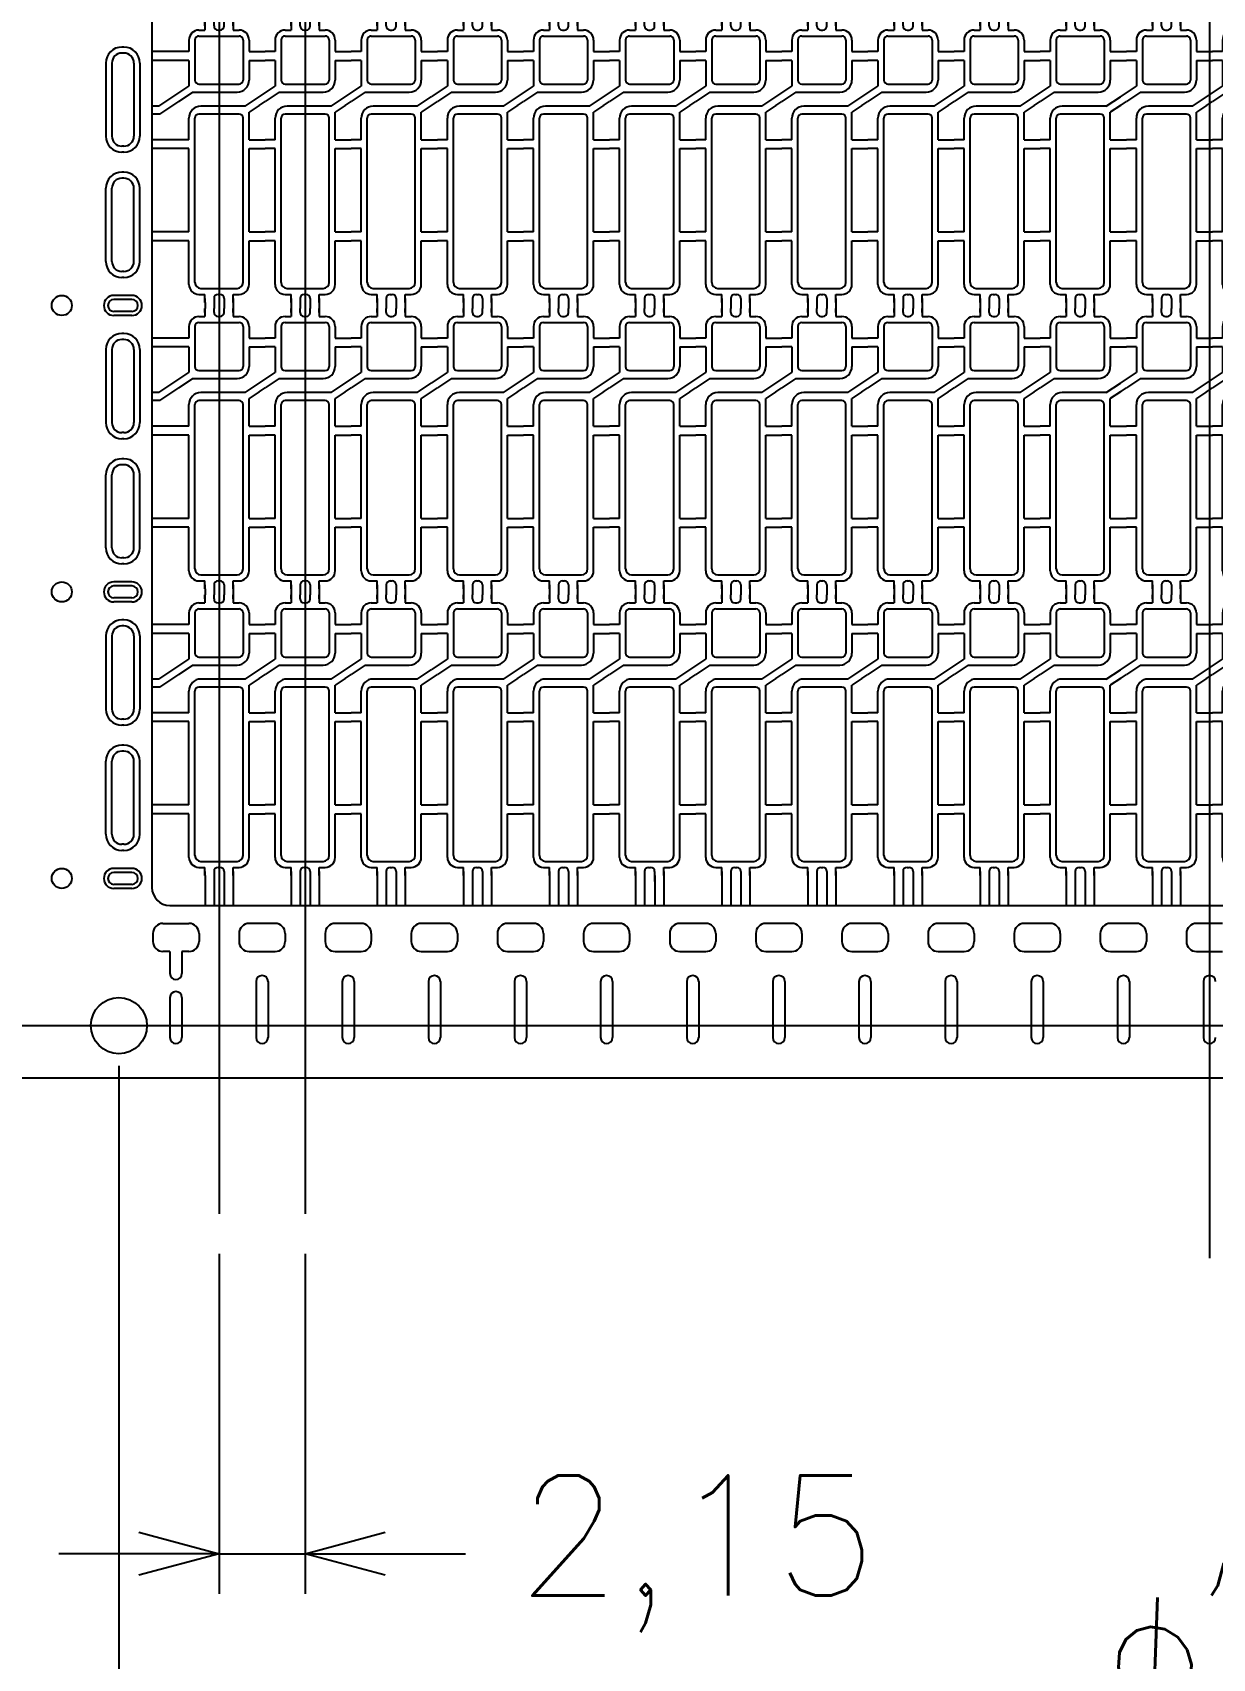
# Model space of a CAD drawing. Header units: millimetres. Extents: x -949 to -637, y 1078 to 1304.
# Drawn here: x -840.18 to -810.72, y 1192.65 to 1233.23 of the extents above; entities that cross this region are included whole.
import ezdxf

# ---------------------------------------------------------------- set-up
doc = ezdxf.new("R2010")
doc.units = ezdxf.units.MM
doc.header["$PDMODE"] = 3
doc.header["$PDSIZE"] = -1
doc.linetypes.add('CENTER', pattern=[10.16, 6.35, -1.27, 1.27, -1.27])
doc.linetypes.add('HIDDEN', pattern=[1.905, 1.27, -0.635])
doc.layers.get('DEFPOINTS').update_dxf_attribs({"color": 10})
for name, color, linetype in [('1', 3, 'Continuous'), ('b etching', 1, 'Continuous'), ('CEN', 8, 'CENTER'), ('DIM', 7, 'Continuous'), ('HID', 1, 'HIDDEN')]:
    doc.layers.add(name, color=color, linetype=linetype)
doc.styles.add('SIMPLEX', font='simplex')
doc.styles.get("Standard").update_dxf_attribs({"font": 'txt.shx', "bigfont": 'chineset.shx'})
doc.dimstyles.new('ISO-25', dxfattribs={"dimtxt": 2.5, "dimasz": 2.5, "dimexe": 1.25, "dimexo": 0.625, "dimtad": 1, "dimtxsty": 'Standard', "dimcen": 2.5, "dimadec": 0, "dimazin": 0, "dimtfac": 1, "dimtmove": 0, "dimatfit": 3, "dimfxl": 1, "dimarcsym": 0})

# ---------------------------------------------------------------- blocks, each defined once
blk = doc.blocks.new('_OPEN30')
at = {"color": 0, "linetype": 'ByBlock'}
for p, q in [((-1, 0.268), (0, 0)), ((0, 0), (-1, -0.268)), ((0, 0), (-1, 0))]:
    blk.add_line(p, q, dxfattribs=at)
blk = doc.blocks.new('*D14')
at = {"layer": 'DEFPOINTS', "color": 0, "transparency": 16777216}
for p in [(-845.274, 1208.444), (-838.024, 1208.444), (-838.024, 1179.76)]:
    blk.add_point(p, dxfattribs=at)
at = {"layer": 'DIM', "color": 0, "lineweight": -2, "transparency": 16777216}
for p, q in [((-845.274, 1207.444), (-845.274, 1178.76)), ((-838.024, 1207.444), (-838.024, 1178.76)), ((-843.274, 1179.76), (-840.024, 1179.76)), ((-838.024, 1179.76), (-835.524, 1179.76))]:
    blk.add_line(p, q, dxfattribs=at)
at = {"layer": 'DIM', "color": 0, "lineweight": -2, "transparency": 16777216, "xscale": 2, "yscale": 2, "zscale": 2, "rotation": 180}
blk.add_blockref('_OPEN30', (-845.274, 1179.76), dxfattribs=at)
at = {"layer": 'DIM', "color": 0, "lineweight": -2, "transparency": 16777216, "xscale": 2, "yscale": 2, "zscale": 2}
blk.add_blockref('_OPEN30', (-838.024, 1179.76), dxfattribs=at)
at = {"layer": 'DIM', "color": 0, "transparency": 16777216, "insert": (-829.452, 1179.76), "char_height": 3, "attachment_point": 5, "style": 'SIMPLEX'}
blk.add_mtext('7,25', dxfattribs=at)
blk = doc.blocks.new('*D15')
at = {"layer": 'DEFPOINTS', "color": 0, "transparency": 16777216}
for p in [(-838.024, 1208.444), (-783.574, 1208.444), (-783.574, 1187.624)]:
    blk.add_point(p, dxfattribs=at)
at = {"layer": 'DIM', "color": 0, "lineweight": -2, "transparency": 16777216}
for p, q in [((-838.024, 1207.444), (-838.024, 1186.624)), ((-783.574, 1207.444), (-783.574, 1186.624)), ((-836.024, 1187.624), (-818.299, 1187.624)), ((-785.574, 1187.624), (-803.299, 1187.624))]:
    blk.add_line(p, q, dxfattribs=at)
at = {"layer": 'DIM', "color": 0, "lineweight": -2, "transparency": 16777216, "xscale": 2, "yscale": 2, "zscale": 2, "rotation": 180}
blk.add_blockref('_OPEN30', (-838.024, 1187.624), dxfattribs=at)
at = {"layer": 'DIM', "color": 0, "lineweight": -2, "transparency": 16777216, "xscale": 2, "yscale": 2, "zscale": 2}
blk.add_blockref('_OPEN30', (-783.574, 1187.624), dxfattribs=at)
at = {"layer": 'DIM', "color": 0, "transparency": 16777216, "insert": (-810.799, 1187.624), "char_height": 3, "attachment_point": 5, "style": 'SIMPLEX'}
blk.add_mtext('54,45', dxfattribs=at)
blk = doc.blocks.new('*D24')
at = {"layer": 'DEFPOINTS', "color": 0, "transparency": 16777216}
for p in [(-835.524, 1203.744), (-833.374, 1203.744), (-833.374, 1195.261)]:
    blk.add_point(p, dxfattribs=at)
at = {"layer": 'DIM', "color": 0, "lineweight": -2, "transparency": 16777216}
for p, q in [((-835.524, 1202.744), (-835.524, 1194.261)), ((-833.374, 1202.744), (-833.374, 1194.261)), ((-837.524, 1195.261), (-839.524, 1195.261)), ((-835.524, 1195.261), (-833.374, 1195.261)), ((-831.374, 1195.261), (-829.374, 1195.261))]:
    blk.add_line(p, q, dxfattribs=at)
at = {"layer": 'DIM', "color": 0, "lineweight": -2, "transparency": 16777216, "xscale": 2, "yscale": 2, "zscale": 2}
blk.add_blockref('_OPEN30', (-835.524, 1195.261), dxfattribs=at)
at = {"layer": 'DIM', "color": 0, "lineweight": -2, "transparency": 16777216, "xscale": 2, "yscale": 2, "zscale": 2, "rotation": 180}
blk.add_blockref('_OPEN30', (-833.374, 1195.261), dxfattribs=at)
at = {"layer": 'DIM', "color": 0, "transparency": 16777216, "insert": (-823.588, 1195.261), "char_height": 3, "attachment_point": 5, "style": 'SIMPLEX'}
blk.add_mtext('2,15', dxfattribs=at)
blk = doc.blocks.new('*D40')
at = {"layer": 'DEFPOINTS', "color": 0, "transparency": 16777216}
for p in [(-899.724, 1208.444), (-660.174, 1208.444), (-899.724, 1170.747)]:
    blk.add_point(p, dxfattribs=at)
at = {"layer": 'DIM', "color": 0, "lineweight": -2, "transparency": 16777216}
for p, q in [((-899.724, 1207.444), (-899.724, 1169.747)), ((-660.174, 1207.444), (-660.174, 1169.747)), ((-897.724, 1170.747), (-788.877, 1170.747)), ((-662.174, 1170.747), (-771.02, 1170.747))]:
    blk.add_line(p, q, dxfattribs=at)
at = {"layer": 'DIM', "color": 0, "lineweight": -2, "transparency": 16777216, "xscale": 2, "yscale": 2, "zscale": 2, "rotation": 180}
blk.add_blockref('_OPEN30', (-899.724, 1170.747), dxfattribs=at)
at = {"layer": 'DIM', "color": 0, "lineweight": -2, "transparency": 16777216, "xscale": 2, "yscale": 2, "zscale": 2}
blk.add_blockref('_OPEN30', (-660.174, 1170.747), dxfattribs=at)
at = {"layer": 'DIM', "color": 0, "transparency": 16777216, "insert": (-779.949, 1170.747), "char_height": 3, "attachment_point": 5, "style": 'SIMPLEX'}
blk.add_mtext('239,55', dxfattribs=at)
blk = doc.blocks.new('*D45')
at = {"layer": 'DEFPOINTS', "color": 0, "transparency": 16777216}
for p in [(-779.326, 1208.763), (-780.572, 1208.125)]:
    blk.add_point(p, dxfattribs=at)
at = {"layer": 'DIM', "color": 0, "lineweight": -2, "transparency": 16777216}
for p, q in [((-777.546, 1209.675), (-775.766, 1210.587)), ((-779.326, 1208.763), (-780.572, 1208.125)), ((-790.221, 1203.182), (-782.352, 1207.213))]:
    blk.add_line(p, q, dxfattribs=at)
at = {"layer": 'DIM', "color": 0, "lineweight": -2, "transparency": 16777216, "xscale": 2, "yscale": 2, "zscale": 2}
for p, rotation in [((-779.326, 1208.763), 207.1251494536326), ((-780.572, 1208.125), 27.12514945363259)]:
    blk.add_blockref('_OPEN30', p, dxfattribs=dict(at, rotation=rotation))
at = {"layer": 'DIM', "color": 0, "transparency": 16777216, "insert": (-802.681, 1196.799), "char_height": 3, "attachment_point": 5, "rotation": 27.1251, "style": 'SIMPLEX'}
blk.add_mtext('∅1,4±0,035', dxfattribs=at)
blk = doc.blocks.new('e2')
at = {"layer": 'b etching', "linetype": 'ByBlock'}
for p, q in [((-947.208, 906.231), (-946.208, 906.231)), ((-947.308, 906.131), (-947.308, 905.131)), ((-946.108, 906.131), (-946.108, 905.131)), ((-947.208, 905.031), (-946.208, 905.031)), ((-946.208, 904.281), (-947.208, 904.281)), ((-947.308, 900.081), (-947.308, 904.181)), ((-946.108, 900.081), (-946.108, 904.181)), ((-947.158, 899.931), (-946.258, 899.931))]:
    blk.add_line(p, q, dxfattribs=at)
for centre, radius, start, end in [((-947.208, 906.131), 0.1, 90, 180), ((-946.208, 906.131), 0.1, 360, 90), ((-947.208, 905.131), 0.1, 180, 270), ((-946.208, 905.131), 0.1, 270, 360), ((-947.208, 904.181), 0.1, 90, 180), ((-946.208, 904.181), 0.1, 0, 90), ((-947.158, 900.081), 0.15, 180, 270), ((-946.258, 900.081), 0.15, 270, 0)]:
    blk.add_arc(centre, radius, start, end, dxfattribs=at)
blk = doc.blocks.new('e1')
at = {"layer": '1', "linetype": 'ByBlock'}
for p, q in [((-947.208, 906.381), (-947.058, 906.381)), ((-946.833, 906.481), (-946.833, 906.581)), ((-946.733, 906.381), (-946.683, 906.381)), ((-946.583, 906.481), (-946.583, 906.581)), ((-947.708, 904.814), (-947.458, 904.981)), ((-947.358, 904.831), (-947.708, 904.597)), ((-946.058, 904.481), (-945.708, 904.714)), ((-945.708, 904.497), (-945.958, 904.331)), ((-947.208, 899.781), (-947.058, 899.781)), ((-946.733, 899.781), (-946.683, 899.781)), ((-946.833, 899.681), (-946.833, 899.581)), ((-946.583, 899.681), (-946.583, 899.581))]:
    blk.add_line(p, q, dxfattribs=at)
at = {"layer": '1'}
for p, q in [((-947.058, 906.581), (-947.058, 906.481)), ((-947.058, 906.481), (-947.058, 906.581)), ((-947.058, 906.581), (-947.058, 906.381)), ((-946.358, 906.581), (-946.358, 906.481)), ((-946.358, 906.481), (-946.358, 906.581)), ((-946.358, 906.581), (-946.358, 906.381)), ((-946.358, 906.381), (-946.208, 906.381)), ((-947.458, 905.841), (-947.708, 905.841)), ((-947.458, 906.131), (-947.458, 905.841)), ((-945.958, 906.131), (-945.958, 905.841)), ((-945.958, 905.841), (-945.708, 905.841)), ((-947.458, 905.621), (-947.708, 905.621)), ((-947.458, 905.621), (-947.458, 904.981)), ((-945.958, 905.621), (-945.958, 905.131)), ((-945.958, 905.621), (-945.708, 905.621)), ((-947.358, 904.831), (-946.258, 904.831)), ((-946.058, 904.481), (-947.158, 904.481)), ((-945.958, 903.641), (-945.958, 904.331)), ((-947.458, 903.641), (-947.458, 904.181)), ((-947.458, 903.641), (-947.708, 903.641)), ((-947.458, 903.421), (-947.708, 903.421)), ((-947.458, 901.341), (-947.458, 903.421)), ((-945.958, 903.641), (-945.708, 903.641)), ((-945.958, 901.341), (-945.958, 903.421)), ((-945.958, 903.421), (-945.708, 903.421)), ((-947.458, 901.341), (-947.708, 901.341)), ((-947.458, 901.121), (-947.708, 901.121)), ((-947.458, 900.031), (-947.458, 901.121)), ((-945.958, 901.341), (-945.708, 901.341)), ((-945.958, 900.031), (-945.958, 901.121)), ((-945.958, 901.121), (-945.708, 901.121)), ((-947.058, 899.581), (-947.058, 899.781)), ((-946.358, 899.781), (-946.208, 899.781)), ((-946.358, 899.581), (-946.358, 899.781)), ((-947.058, 899.581), (-947.058, 899.681)), ((-947.058, 899.681), (-947.058, 899.581)), ((-946.358, 899.581), (-946.358, 899.681)), ((-946.358, 899.681), (-946.358, 899.581))]:
    blk.add_line(p, q, dxfattribs=at)
for centre, radius, start, end in [((-947.208, 906.131), 0.25, 90, 180), ((-946.208, 906.131), 0.25, 0, 90), ((-946.258, 905.131), 0.3, 270, 0), ((-947.158, 904.181), 0.3, 90, 180), ((-947.208, 900.031), 0.25, 180, 270), ((-946.208, 900.031), 0.25, 270, 0)]:
    blk.add_arc(centre, radius, start, end, dxfattribs=at)
at = {"layer": '1', "linetype": 'ByBlock'}
for centre, start, end in [((-946.733, 906.481), 180, 270), ((-946.683, 906.481), 270, 0), ((-946.733, 899.681), 90, 180), ((-946.683, 899.681), 0, 90)]:
    blk.add_arc(centre, 0.1, start, end, dxfattribs=at)
blk = doc.blocks.new('TOP')
at = {"layer": '1', "linetype": 'ByBlock'}
for p, q in [((-895.149, 911.326), (-894.999, 911.326)), ((-895.149, 911.106), (-894.999, 911.106)), ((-895.149, 910.2), (-894.999, 910.3)), ((-895.149, 909.983), (-894.999, 910.083)), ((-895.149, 909.126), (-894.999, 909.126)), ((-895.149, 908.906), (-894.999, 908.906)), ((-895.149, 906.826), (-894.999, 906.826)), ((-895.149, 906.606), (-894.999, 906.606)), ((-896.499, 905.066), (-896.499, 904.916)), ((-896.274, 905.066), (-896.274, 904.916)), ((-896.024, 905.066), (-896.024, 904.916)), ((-895.799, 905.066), (-895.799, 904.916))]:
    blk.add_line(p, q, dxfattribs=at)
blk = doc.blocks.new('1')
at = {"layer": '1', "linetype": 'ByBlock'}
for p, q in [((-898.224, 911.326), (-898.899, 911.326)), ((-898.224, 911.106), (-898.899, 911.106)), ((-898.899, 911.106), (-898.899, 909.966)), ((-898.724, 909.966), (-897.974, 910.466)), ((-898.699, 909.766), (-897.874, 910.316)), ((-898.724, 909.966), (-898.899, 909.966)), ((-898.699, 909.766), (-898.899, 909.766)), ((-898.899, 909.766), (-898.899, 909.126)), ((-898.224, 909.126), (-898.899, 909.126)), ((-898.224, 908.906), (-898.899, 908.906)), ((-898.899, 908.906), (-898.899, 906.826)), ((-898.224, 906.826), (-898.899, 906.826)), ((-898.224, 906.606), (-898.899, 906.606)), ((-898.899, 906.606), (-898.899, 904.176)), ((-898.224, 904.176), (-898.899, 904.176))]:
    blk.add_line(p, q, dxfattribs=at)
blk = doc.blocks.new('111')
at = {"layer": '1', "linetype": 'ByBlock'}
for p, q in [((-415.593, 929.351), (-415.593, 930.101)), ((-415.368, 929.351), (-415.368, 930.101)), ((-415.368, 930.101), (-415.118, 930.101)), ((-415.118, 929.351), (-415.118, 930.101)), ((-414.893, 930.101), (-413.443, 930.101)), ((-414.893, 929.351), (-414.893, 930.101))]:
    blk.add_line(p, q, dxfattribs=at)

msp = doc.modelspace()

# ---------------------------------------------------------------- linework, layer by layer
at = {"layer": '1'}
for p, q in [((-837.8986804, 1232.71894821), (-837.9486804, 1232.71894821)), ((-838.1986804, 1232.46894821), (-838.1986804, 1230.64394821)), ((-837.6486804, 1232.46894821), (-837.6486804, 1230.64394821)), ((-837.8986804, 1230.39394821), (-837.9486804, 1230.39394821)), ((-838.1986804, 1227.51894821), (-838.1986804, 1229.34394821)), ((-837.8986804, 1229.59394821), (-837.9486804, 1229.59394821)), ((-837.6486804, 1227.51894821), (-837.6486804, 1229.34394821)), ((-837.8986804, 1227.26894821), (-837.9486804, 1227.26894821)), ((-837.6986804, 1226.56894821), (-838.1486804, 1226.56894821)), ((-837.6986804, 1226.56894821), (-838.1486804, 1226.56894821)), ((-837.6986804, 1226.26894821), (-838.1486804, 1226.26894821)), ((-837.6986804, 1226.26894821), (-838.1486804, 1226.26894821)), ((-838.1986804, 1225.31894821), (-838.1986804, 1223.49394821)), ((-837.8986804, 1225.56894821), (-837.9486804, 1225.56894821)), ((-837.6486804, 1225.31894821), (-837.6486804, 1223.49394821)), ((-837.8986804, 1223.24394821), (-837.9486804, 1223.24394821)), ((-837.8986804, 1222.44394821), (-837.9486804, 1222.44394821)), ((-838.1986804, 1220.36894821), (-838.1986804, 1222.19394821)), ((-837.6486804, 1220.36894821), (-837.6486804, 1222.19394821)), ((-837.8986804, 1220.11894821), (-837.9486804, 1220.11894821)), ((-837.6986804, 1219.41894821), (-838.1486804, 1219.41894821)), ((-837.6986804, 1219.41894821), (-838.1486804, 1219.41894821)), ((-837.6986804, 1219.11894821), (-838.1486804, 1219.11894821)), ((-837.6986804, 1219.11894821), (-838.1486804, 1219.11894821)), ((-837.8986804, 1218.41894821), (-837.9486804, 1218.41894821)), ((-838.1986804, 1218.16894821), (-838.1986804, 1216.34394821)), ((-837.6486804, 1218.16894821), (-837.6486804, 1216.34394821)), ((-837.8986804, 1216.09394821), (-837.9486804, 1216.09394821)), ((-837.8986804, 1215.29394821), (-837.9486804, 1215.29394821)), ((-838.1986804, 1213.21894821), (-838.1986804, 1215.04394821)), ((-837.6486804, 1213.21894821), (-837.6486804, 1215.04394821)), ((-837.8986804, 1212.96894821), (-837.9486804, 1212.96894821)), ((-837.6986804, 1212.26894821), (-838.1486804, 1212.26894821)), ((-837.6986804, 1212.26894821), (-838.1486804, 1212.26894821)), ((-837.6986804, 1211.96894821), (-838.1486804, 1211.96894821)), ((-837.6986804, 1211.96894821), (-838.1486804, 1211.96894821)), ((-836.7486804, 1210.29394821), (-836.9236804, 1210.29394821)), ((-836.7486804, 1210.29394821), (-836.7486804, 1209.74394821)), ((-836.2736804, 1210.29394821), (-836.4486804, 1210.29394821)), ((-836.4486804, 1210.29394821), (-836.4486804, 1209.74394821)), ((-834.7736804, 1210.29394821), (-834.1236804, 1210.29394821)), ((-832.6236804, 1210.29394821), (-831.9736804, 1210.29394821)), ((-830.4736804, 1210.29394821), (-829.8236804, 1210.29394821)), ((-828.3236804, 1210.29394821), (-827.6736804, 1210.29394821)), ((-826.1736804, 1210.29394821), (-825.5236804, 1210.29394821)), ((-824.0236804, 1210.29394821), (-823.3736804, 1210.29394821)), ((-821.8736804, 1210.29394821), (-821.2236804, 1210.29394821)), ((-819.7236804, 1210.29394821), (-819.0736804, 1210.29394821)), ((-817.5736804, 1210.29394821), (-816.9236804, 1210.29394821)), ((-815.4236804, 1210.29394821), (-814.7736804, 1210.29394821)), ((-813.2736804, 1210.29394821), (-812.6236804, 1210.29394821)), ((-811.1236804, 1210.29394821), (-810.4736804, 1210.29394821)), ((-834.5986804, 1209.54394821), (-834.5986804, 1208.14394821)), ((-834.2986804, 1209.54394821), (-834.2986804, 1208.14394821)), ((-832.4486804, 1209.54394821), (-832.4486804, 1208.14394821)), ((-832.1486804, 1209.54394821), (-832.1486804, 1208.14394821)), ((-830.2986804, 1209.54394821), (-830.2986804, 1208.14394821)), ((-829.9986804, 1209.54394821), (-829.9986804, 1208.14394821)), ((-828.1486804, 1209.54394821), (-828.1486804, 1208.14394821)), ((-827.8486804, 1209.54394821), (-827.8486804, 1208.14394821)), ((-825.9986804, 1209.54394821), (-825.9986804, 1208.14394821)), ((-825.6986804, 1209.54394821), (-825.6986804, 1208.14394821)), ((-823.8486804, 1209.54394821), (-823.8486804, 1208.14394821)), ((-823.5486804, 1209.54394821), (-823.5486804, 1208.14394821)), ((-821.6986804, 1209.54394821), (-821.6986804, 1208.14394821)), ((-821.3986804, 1209.54394821), (-821.3986804, 1208.14394821)), ((-819.5486804, 1209.54394821), (-819.5486804, 1208.14394821)), ((-819.2486804, 1209.54394821), (-819.2486804, 1208.14394821)), ((-817.3986804, 1209.54394821), (-817.3986804, 1208.14394821)), ((-817.0986804, 1209.54394821), (-817.0986804, 1208.14394821)), ((-815.2486804, 1209.54394821), (-815.2486804, 1208.14394821)), ((-814.9486804, 1209.54394821), (-814.9486804, 1208.14394821)), ((-813.0986804, 1209.54394821), (-813.0986804, 1208.14394821)), ((-812.7986804, 1209.54394821), (-812.7986804, 1208.14394821)), ((-810.9486804, 1209.54394821), (-810.9486804, 1208.14394821)), ((-836.7486804, 1209.14394821), (-836.7486804, 1208.14394821)), ((-836.4486804, 1209.14394821), (-836.4486804, 1208.14394821))]:
    msp.add_line(p, q, dxfattribs=at)
at = {"layer": '1', "linetype": 'ByBlock'}
for p, q in [((-836.5236804, 1218.45394821), (-837.1986804, 1218.45394821)), ((-836.5236804, 1218.23394821), (-837.1986804, 1218.23394821)), ((-837.1986804, 1218.23394821), (-837.1986804, 1217.09394821)), ((-837.0236804, 1217.09394821), (-836.2736804, 1217.59394821)), ((-837.0236804, 1217.09394821), (-837.1986804, 1217.09394821)), ((-836.9986804, 1216.89394821), (-836.1736804, 1217.44394821)), ((-836.9986804, 1216.89394821), (-837.1986804, 1216.89394821)), ((-837.1986804, 1216.89394821), (-837.1986804, 1216.25394821)), ((-836.5236804, 1216.25394821), (-837.1986804, 1216.25394821)), ((-836.5236804, 1216.03394821), (-837.1986804, 1216.03394821)), ((-837.1986804, 1216.03394821), (-837.1986804, 1213.95394821)), ((-836.5236804, 1213.95394821), (-837.1986804, 1213.95394821)), ((-836.5236804, 1213.73394821), (-837.1986804, 1213.73394821)), ((-837.1986804, 1213.73394821), (-837.1986804, 1211.89394821)), ((-836.7486804, 1211.44394821), (-835.8736804, 1211.44394821)), ((-837.1736804, 1210.74394821), (-837.1736804, 1210.54394821)), ((-836.9236804, 1210.99394821), (-836.2736804, 1210.99394821)), ((-836.0236804, 1210.74394821), (-836.0236804, 1210.54394821)), ((-835.0236804, 1210.74394821), (-835.0236804, 1210.54394821)), ((-834.1236804, 1210.99394821), (-834.7736804, 1210.99394821)), ((-833.8736804, 1210.74394821), (-833.8736804, 1210.54394821)), ((-832.8736804, 1210.74394821), (-832.8736804, 1210.54394821)), ((-831.9736804, 1210.99394821), (-832.6236804, 1210.99394821)), ((-831.7236804, 1210.74394821), (-831.7236804, 1210.54394821)), ((-830.7236804, 1210.74394821), (-830.7236804, 1210.54394821)), ((-829.8236804, 1210.99394821), (-830.4736804, 1210.99394821)), ((-829.5736804, 1210.74394821), (-829.5736804, 1210.54394821)), ((-828.5736804, 1210.74394821), (-828.5736804, 1210.54394821)), ((-827.6736804, 1210.99394821), (-828.3236804, 1210.99394821)), ((-827.4236804, 1210.74394821), (-827.4236804, 1210.54394821)), ((-826.4236804, 1210.74394821), (-826.4236804, 1210.54394821)), ((-825.5236804, 1210.99394821), (-826.1736804, 1210.99394821)), ((-825.2736804, 1210.74394821), (-825.2736804, 1210.54394821)), ((-824.2736804, 1210.74394821), (-824.2736804, 1210.54394821)), ((-823.3736804, 1210.99394821), (-824.0236804, 1210.99394821)), ((-823.1236804, 1210.74394821), (-823.1236804, 1210.54394821)), ((-822.1236804, 1210.74394821), (-822.1236804, 1210.54394821)), ((-821.2236804, 1210.99394821), (-821.8736804, 1210.99394821)), ((-820.9736804, 1210.74394821), (-820.9736804, 1210.54394821)), ((-819.9736804, 1210.74394821), (-819.9736804, 1210.54394821)), ((-819.0736804, 1210.99394821), (-819.7236804, 1210.99394821)), ((-818.8236804, 1210.74394821), (-818.8236804, 1210.54394821)), ((-817.8236804, 1210.74394821), (-817.8236804, 1210.54394821)), ((-816.9236804, 1210.99394821), (-817.5736804, 1210.99394821)), ((-816.6736804, 1210.74394821), (-816.6736804, 1210.54394821)), ((-815.6736804, 1210.74394821), (-815.6736804, 1210.54394821)), ((-814.7736804, 1210.99394821), (-815.4236804, 1210.99394821)), ((-814.5236804, 1210.74394821), (-814.5236804, 1210.54394821)), ((-813.5236804, 1210.74394821), (-813.5236804, 1210.54394821)), ((-812.6236804, 1210.99394821), (-813.2736804, 1210.99394821)), ((-812.3736804, 1210.74394821), (-812.3736804, 1210.54394821)), ((-811.3736804, 1210.74394821), (-811.3736804, 1210.54394821)), ((-810.4736804, 1210.99394821), (-811.1236804, 1210.99394821)), ((-840.6486804, 1207.14394821), (-810.7986804, 1207.14394821)), ((-810.7986804, 1207.14394821), (-780.9486804, 1207.14394821))]:
    msp.add_line(p, q, dxfattribs=at)
at = {"layer": '1'}
for centre, radius in [((-839.4486804, 1226.41894821), 0.25), ((-839.4486804, 1226.41894821), 0.25), ((-839.4486804, 1219.26894821), 0.25), ((-839.4486804, 1219.26894821), 0.25), ((-839.4486804, 1212.11894821), 0.25), ((-839.4486804, 1212.11894821), 0.25), ((-838.0236804, 1208.44394821), 0.7), ((-838.0236804, 1208.44394821), 0.7), ((-838.0236804, 1208.44394821), 0.7), ((-838.0236804, 1208.44394821), 0.7), ((-838.0236804, 1208.44394821), 0.7), ((-838.0236804, 1208.44394821), 0.7), ((-838.0236804, 1208.44394821), 0.7)]:
    msp.add_circle(centre, radius, dxfattribs=at)
for centre, radius, start, end in [((-837.9486804, 1232.46894821), 0.25, 90, 180), ((-837.8986804, 1232.46894821), 0.25, 360, 90), ((-837.9486804, 1230.64394821), 0.25, 180, 270), ((-837.8986804, 1230.64394821), 0.25, 270, 360), ((-837.9486804, 1229.34394821), 0.25, 90, 180), ((-837.8986804, 1229.34394821), 0.25, 0, 90), ((-837.9486804, 1227.51894821), 0.25, 180, 270), ((-837.8986804, 1227.51894821), 0.25, 270, 0), ((-838.1486804, 1226.41894821), 0.15, 90, 270), ((-838.1486804, 1226.41894821), 0.15, 90, 270), ((-837.6986804, 1226.41894821), 0.15, 270, 90), ((-837.6986804, 1226.41894821), 0.15, 270, 90), ((-837.9486804, 1225.31894821), 0.25, 90, 180), ((-837.8986804, 1225.31894821), 0.25, 360, 90), ((-837.9486804, 1223.49394821), 0.25, 180, 270), ((-837.8986804, 1223.49394821), 0.25, 270, 360), ((-837.9486804, 1222.19394821), 0.25, 90, 180), ((-837.8986804, 1222.19394821), 0.25, 0, 90), ((-837.9486804, 1220.36894821), 0.25, 180, 270), ((-837.8986804, 1220.36894821), 0.25, 270, 0), ((-838.1486804, 1219.26894821), 0.15, 90, 270), ((-838.1486804, 1219.26894821), 0.15, 90, 270), ((-837.6986804, 1219.26894821), 0.15, 270, 90), ((-837.6986804, 1219.26894821), 0.15, 270, 90), ((-837.9486804, 1218.16894821), 0.25, 90, 180), ((-837.8986804, 1218.16894821), 0.25, 360, 90), ((-837.9486804, 1216.34394821), 0.25, 180, 270), ((-837.8986804, 1216.34394821), 0.25, 270, 360), ((-837.9486804, 1215.04394821), 0.25, 90, 180), ((-837.8986804, 1215.04394821), 0.25, 0, 90), ((-837.9486804, 1213.21894821), 0.25, 180, 270), ((-837.8986804, 1213.21894821), 0.25, 270, 0), ((-838.1486804, 1212.11894821), 0.15, 90, 270), ((-838.1486804, 1212.11894821), 0.15, 90, 270), ((-837.6986804, 1212.11894821), 0.15, 270, 90), ((-837.6986804, 1212.11894821), 0.15, 270, 90), ((-836.5986804, 1209.74394821), 0.15, 180, 0), ((-834.4486804, 1209.54394821), 0.15, 0, 180), ((-832.2986804, 1209.54394821), 0.15, 0, 180), ((-830.1486804, 1209.54394821), 0.15, 0, 180), ((-827.9986804, 1209.54394821), 0.15, 0, 180), ((-825.8486804, 1209.54394821), 0.15, 0, 180), ((-823.6986804, 1209.54394821), 0.15, 0, 180), ((-821.5486804, 1209.54394821), 0.15, 0, 180), ((-819.3986804, 1209.54394821), 0.15, 0, 180), ((-817.2486804, 1209.54394821), 0.15, 0, 180), ((-815.0986804, 1209.54394821), 0.15, 0, 180), ((-812.9486804, 1209.54394821), 0.15, 0, 180), ((-810.7986804, 1209.54394821), 0.15, 0, 180), ((-836.5986804, 1209.14394821), 0.15, 0, 180), ((-836.5986804, 1208.14394821), 0.15, 180, 0), ((-834.4486804, 1208.14394821), 0.15, 180, 0), ((-832.2986804, 1208.14394821), 0.15, 180, 0), ((-830.1486804, 1208.14394821), 0.15, 180, 0), ((-827.9986804, 1208.14394821), 0.15, 180, 0), ((-825.8486804, 1208.14394821), 0.15, 180, 0), ((-823.6986804, 1208.14394821), 0.15, 180, 0), ((-821.5486804, 1208.14394821), 0.15, 180, 0), ((-819.3986804, 1208.14394821), 0.15, 180, 0), ((-817.2486804, 1208.14394821), 0.15, 180, 0), ((-815.0986804, 1208.14394821), 0.15, 180, 0), ((-812.9486804, 1208.14394821), 0.15, 180, 0), ((-810.7986804, 1208.14394821), 0.15, 180, 0)]:
    msp.add_arc(centre, radius, start, end, dxfattribs=at)
at = {"layer": '1', "linetype": 'ByBlock'}
for centre, radius, start, end in [((-836.7486804, 1211.89394821), 0.45, 180, 270), ((-836.9236804, 1210.74394821), 0.25, 90, 180), ((-836.2736804, 1210.74394821), 0.25, 0, 90), ((-834.7736804, 1210.74394821), 0.25, 90, 180), ((-834.1236804, 1210.74394821), 0.25, 360, 90), ((-832.6236804, 1210.74394821), 0.25, 90, 180), ((-831.9736804, 1210.74394821), 0.25, 360, 90), ((-830.4736804, 1210.74394821), 0.25, 90, 180), ((-829.8236804, 1210.74394821), 0.25, 360, 90), ((-828.3236804, 1210.74394821), 0.25, 90, 180), ((-827.6736804, 1210.74394821), 0.25, 360, 90), ((-826.1736804, 1210.74394821), 0.25, 90, 180), ((-825.5236804, 1210.74394821), 0.25, 360, 90), ((-824.0236804, 1210.74394821), 0.25, 90, 180), ((-823.3736804, 1210.74394821), 0.25, 360, 90), ((-821.8736804, 1210.74394821), 0.25, 90, 180), ((-821.2236804, 1210.74394821), 0.25, 360, 90), ((-819.7236804, 1210.74394821), 0.25, 90, 180), ((-819.0736804, 1210.74394821), 0.25, 360, 90), ((-817.5736804, 1210.74394821), 0.25, 90, 180), ((-816.9236804, 1210.74394821), 0.25, 360, 90), ((-815.4236804, 1210.74394821), 0.25, 90, 180), ((-814.7736804, 1210.74394821), 0.25, 360, 90), ((-813.2736804, 1210.74394821), 0.25, 90, 180), ((-812.6236804, 1210.74394821), 0.25, 360, 90), ((-811.1236804, 1210.74394821), 0.25, 90, 180), ((-836.9236804, 1210.54394821), 0.25, 180, 270), ((-836.2736804, 1210.54394821), 0.25, 270, 0), ((-834.7736804, 1210.54394821), 0.25, 180, 270), ((-834.1236804, 1210.54394821), 0.25, 270, 360), ((-832.6236804, 1210.54394821), 0.25, 180, 270), ((-831.9736804, 1210.54394821), 0.25, 270, 360), ((-830.4736804, 1210.54394821), 0.25, 180, 270), ((-829.8236804, 1210.54394821), 0.25, 270, 360), ((-828.3236804, 1210.54394821), 0.25, 180, 270), ((-827.6736804, 1210.54394821), 0.25, 270, 360), ((-826.1736804, 1210.54394821), 0.25, 180, 270), ((-825.5236804, 1210.54394821), 0.25, 270, 360), ((-824.0236804, 1210.54394821), 0.25, 180, 270), ((-823.3736804, 1210.54394821), 0.25, 270, 360), ((-821.8736804, 1210.54394821), 0.25, 180, 270), ((-821.2236804, 1210.54394821), 0.25, 270, 360), ((-819.7236804, 1210.54394821), 0.25, 180, 270), ((-819.0736804, 1210.54394821), 0.25, 270, 360), ((-817.5736804, 1210.54394821), 0.25, 180, 270), ((-816.9236804, 1210.54394821), 0.25, 270, 360), ((-815.4236804, 1210.54394821), 0.25, 180, 270), ((-814.7736804, 1210.54394821), 0.25, 270, 360), ((-813.2736804, 1210.54394821), 0.25, 180, 270), ((-812.6236804, 1210.54394821), 0.25, 270, 360), ((-811.1236804, 1210.54394821), 0.25, 180, 270)]:
    msp.add_arc(centre, radius, start, end, dxfattribs=at)
at = {"layer": 'CEN', "linetype": 'ByBlock'}
for p, q in [((-835.5236804, 1270.54394821), (-835.5236804, 1203.74394821)), ((-833.3736804, 1270.54394821), (-833.3736804, 1203.74394821)), ((-810.7986804, 1270.64394821), (-810.7986804, 1203.64394821)), ((-810.7986804, 1270.64394821), (-810.7986804, 1203.64394821)), ((-810.7986804, 1269.64394821), (-810.7986804, 1202.64394821)), ((-904.7736804, 1208.44394821), (-656.1236804, 1208.44394821))]:
    msp.add_line(p, q, dxfattribs=at)
at = {"layer": 'HID', "linetype": 'ByBlock'}
for p, q in [((-837.1986804, 1262.39394821), (-837.1986804, 1211.89394821)), ((-837.8986804, 1232.86894821), (-837.9486804, 1232.86894821)), ((-838.3486804, 1232.46894821), (-838.3486804, 1230.64394821)), ((-837.4986804, 1232.46894821), (-837.4986804, 1230.64394821)), ((-837.8986804, 1230.24394821), (-837.9486804, 1230.24394821)), ((-837.8986804, 1229.74394821), (-837.9486804, 1229.74394821)), ((-838.3486804, 1227.51894821), (-838.3486804, 1229.34394821)), ((-837.4986804, 1227.51894821), (-837.4986804, 1229.34394821)), ((-837.8986804, 1227.11894821), (-837.9486804, 1227.11894821)), ((-837.6986804, 1226.66894821), (-838.1486804, 1226.66894821)), ((-837.6986804, 1226.16894821), (-838.1486804, 1226.16894821)), ((-837.8986804, 1225.71894821), (-837.9486804, 1225.71894821)), ((-838.3486804, 1225.31894821), (-838.3486804, 1223.49394821)), ((-837.4986804, 1225.31894821), (-837.4986804, 1223.49394821)), ((-837.8986804, 1223.09394821), (-837.9486804, 1223.09394821)), ((-837.8986804, 1222.59394821), (-837.9486804, 1222.59394821)), ((-838.3486804, 1220.36894821), (-838.3486804, 1222.19394821)), ((-837.4986804, 1220.36894821), (-837.4986804, 1222.19394821)), ((-837.8986804, 1219.96894821), (-837.9486804, 1219.96894821)), ((-837.6986804, 1219.51894821), (-838.1486804, 1219.51894821)), ((-837.6986804, 1219.01894821), (-838.1486804, 1219.01894821)), ((-837.8986804, 1218.56894821), (-837.9486804, 1218.56894821)), ((-838.3486804, 1218.16894821), (-838.3486804, 1216.34394821)), ((-837.4986804, 1218.16894821), (-837.4986804, 1216.34394821)), ((-837.8986804, 1215.94394821), (-837.9486804, 1215.94394821)), ((-837.8986804, 1215.44394821), (-837.9486804, 1215.44394821)), ((-838.3486804, 1213.21894821), (-838.3486804, 1215.04394821)), ((-837.4986804, 1213.21894821), (-837.4986804, 1215.04394821)), ((-837.8986804, 1212.81894821), (-837.9486804, 1212.81894821)), ((-837.6986804, 1212.36894821), (-838.1486804, 1212.36894821)), ((-837.6986804, 1211.86894821), (-838.1486804, 1211.86894821)), ((-836.7486804, 1211.44394821), (-784.8486804, 1211.44394821))]:
    msp.add_line(p, q, dxfattribs=at)
for centre, radius, start, end in [((-837.9486804, 1232.46894821), 0.4, 90, 180), ((-837.8986804, 1232.46894821), 0.4, 360, 90), ((-837.9486804, 1230.64394821), 0.4, 180, 270), ((-837.8986804, 1230.64394821), 0.4, 270, 360), ((-837.9486804, 1229.34394821), 0.4, 90, 180), ((-837.8986804, 1229.34394821), 0.4, 0, 90), ((-837.9486804, 1227.51894821), 0.4, 180, 270), ((-837.8986804, 1227.51894821), 0.4, 270, 0), ((-838.1486804, 1226.41894821), 0.25, 90, 270), ((-837.6986804, 1226.41894821), 0.25, 270, 90), ((-837.9486804, 1225.31894821), 0.4, 90, 180), ((-837.8986804, 1225.31894821), 0.4, 360, 90), ((-837.9486804, 1223.49394821), 0.4, 180, 270), ((-837.8986804, 1223.49394821), 0.4, 270, 360), ((-837.9486804, 1222.19394821), 0.4, 90, 180), ((-837.8986804, 1222.19394821), 0.4, 0, 90), ((-837.9486804, 1220.36894821), 0.4, 180, 270), ((-837.8986804, 1220.36894821), 0.4, 270, 0), ((-838.1486804, 1219.26894821), 0.25, 90, 270), ((-837.6986804, 1219.26894821), 0.25, 270, 90), ((-837.9486804, 1218.16894821), 0.4, 90, 180), ((-837.8986804, 1218.16894821), 0.4, 360, 90), ((-837.9486804, 1216.34394821), 0.4, 180, 270), ((-837.8986804, 1216.34394821), 0.4, 270, 360), ((-837.9486804, 1215.04394821), 0.4, 90, 180), ((-837.8986804, 1215.04394821), 0.4, 0, 90), ((-837.9486804, 1213.21894821), 0.4, 180, 270), ((-837.8986804, 1213.21894821), 0.4, 270, 0), ((-838.1486804, 1212.11894821), 0.25, 90, 270), ((-837.6986804, 1212.11894821), 0.25, 270, 90), ((-836.7486804, 1211.89394821), 0.45, 180, 270)]:
    msp.add_arc(centre, radius, start, end, dxfattribs=at)

# ---------------------------------------------------------------- block references
at = {"linetype": 'ByBlock'}
for name, p in [('1', (61.7, 328.57754633)), ('e1', (111.18386592, 326.91326061)), ('e1', (113.33386592, 326.91326061)), ('e1', (115.48386592, 326.91326061)), ('e1', (117.63386592, 326.91326061)), ('e1', (119.78386592, 326.91326061)), ('e1', (121.93386592, 326.91326061)), ('e1', (124.08386592, 326.91326061)), ('e1', (126.23386592, 326.91326061)), ('e1', (128.38386592, 326.91326061)), ('e1', (130.53386592, 326.91326061)), ('e1', (132.68386592, 326.91326061)), ('e1', (134.83386592, 326.91326061)), ('e1', (136.98386592, 326.91326061)), ('e2', (111.18386592, 326.91326061)), ('e2', (113.33386592, 326.91326061)), ('e2', (115.48386592, 326.91326061)), ('e2', (117.63386592, 326.91326061)), ('e2', (119.78386592, 326.91326061)), ('e2', (121.93386592, 326.91326061)), ('e2', (124.08386592, 326.91326061)), ('e2', (126.23386592, 326.91326061)), ('e2', (128.38386592, 326.91326061)), ('e2', (130.53386592, 326.91326061)), ('e2', (132.68386592, 326.91326061)), ('e2', (134.83386592, 326.91326061)), ('1', (61.7, 321.42754633)), ('TOP', (60.625, 321.42754633)), ('TOP', (60.625, 321.42754633)), ('TOP', (62.775, 321.42754633)), ('TOP', (64.925, 321.42754633)), ('TOP', (67.075, 321.42754633)), ('TOP', (69.225, 321.42754633)), ('TOP', (71.375, 321.42754633)), ('TOP', (73.525, 321.42754633)), ('TOP', (75.675, 321.42754633)), ('TOP', (77.825, 321.42754633)), ('TOP', (79.975, 321.42754633)), ('TOP', (82.125, 321.42754633)), ('TOP', (84.275, 321.42754633)), ('e1', (111.18386592, 319.76326061)), ('e1', (113.33386592, 319.76326061)), ('e1', (115.48386592, 319.76326061)), ('e1', (117.63386592, 319.76326061)), ('e1', (119.78386592, 319.76326061)), ('e1', (121.93386592, 319.76326061)), ('e1', (124.08386592, 319.76326061)), ('e1', (126.23386592, 319.76326061)), ('e1', (128.38386592, 319.76326061)), ('e1', (130.53386592, 319.76326061)), ('e1', (132.68386592, 319.76326061)), ('e1', (134.83386592, 319.76326061)), ('e1', (136.98386592, 319.76326061)), ('e2', (111.18386592, 319.76326061)), ('e2', (113.33386592, 319.76326061)), ('e2', (115.48386592, 319.76326061)), ('e2', (117.63386592, 319.76326061)), ('e2', (119.78386592, 319.76326061)), ('e2', (121.93386592, 319.76326061)), ('e2', (124.08386592, 319.76326061)), ('e2', (126.23386592, 319.76326061)), ('e2', (128.38386592, 319.76326061)), ('e2', (130.53386592, 319.76326061)), ('e2', (132.68386592, 319.76326061)), ('e2', (134.83386592, 319.76326061)), ('1', (61.7, 314.27754633)), ('TOP', (60.625, 314.27754633)), ('TOP', (60.625, 314.27754633)), ('TOP', (62.775, 314.27754633)), ('TOP', (64.925, 314.27754633)), ('TOP', (67.075, 314.27754633)), ('TOP', (69.225, 314.27754633)), ('TOP', (71.375, 314.27754633)), ('TOP', (73.525, 314.27754633)), ('TOP', (75.675, 314.27754633)), ('TOP', (77.825, 314.27754633)), ('TOP', (79.975, 314.27754633)), ('TOP', (82.125, 314.27754633)), ('TOP', (84.275, 314.27754633)), ('e1', (111.18386592, 312.61326061)), ('e1', (113.33386592, 312.61326061)), ('e1', (115.48386592, 312.61326061)), ('e1', (117.63386592, 312.61326061)), ('e1', (119.78386592, 312.61326061)), ('e1', (121.93386592, 312.61326061)), ('e1', (124.08386592, 312.61326061)), ('e1', (126.23386592, 312.61326061)), ('e1', (128.38386592, 312.61326061)), ('e1', (130.53386592, 312.61326061)), ('e1', (132.68386592, 312.61326061)), ('e1', (134.83386592, 312.61326061)), ('e1', (136.98386592, 312.61326061)), ('e2', (111.18386592, 312.61326061)), ('e2', (113.33386592, 312.61326061)), ('e2', (115.48386592, 312.61326061)), ('e2', (117.63386592, 312.61326061)), ('e2', (119.78386592, 312.61326061)), ('e2', (121.93386592, 312.61326061)), ('e2', (124.08386592, 312.61326061)), ('e2', (126.23386592, 312.61326061)), ('e2', (128.38386592, 312.61326061)), ('e2', (130.53386592, 312.61326061)), ('e2', (132.68386592, 312.61326061)), ('e2', (134.83386592, 312.61326061)), ('TOP', (60.625, 307.12754633)), ('TOP', (60.625, 307.12754633)), ('TOP', (62.775, 307.12754633)), ('TOP', (64.925, 307.12754633)), ('TOP', (67.075, 307.12754633)), ('TOP', (69.225, 307.12754633)), ('TOP', (71.375, 307.12754633)), ('TOP', (73.525, 307.12754633)), ('TOP', (75.675, 307.12754633)), ('TOP', (77.825, 307.12754633)), ('TOP', (79.975, 307.12754633)), ('TOP', (82.125, 307.12754633)), ('TOP', (84.275, 307.12754633))]:
    msp.add_blockref(name, p, dxfattribs=at)
at = {"linetype": 'ByBlock', "xscale": -1, "rotation": 180}
for p in [(-420.28056474, 2141.54530999), (-418.13056474, 2141.54530999), (-415.98056474, 2141.54530999), (-413.83056474, 2141.54530999), (-411.68056474, 2141.54530999), (-409.53056474, 2141.54530999), (-407.38056474, 2141.54530999), (-405.23056474, 2141.54530999), (-403.08056474, 2141.54530999), (-400.93056474, 2141.54530999), (-398.78056474, 2141.54530999), (-396.63056474, 2141.54530999)]:
    msp.add_blockref('111', p, dxfattribs=at)

# ---------------------------------------------------------------- dimensions: what is measured, and where the dimension line sits
at = {"layer": 'DIM'}
dim = msp.add_diameter_dim_2p(p1=(-779.325671466, 1208.763103143), p2=(-780.571689332, 1208.124793284), dimstyle='ISO-25', override={"dimtxt": 3, "dimasz": 2, "dimexe": 1, "dimexo": 1, "dimgap": 1.5, "dimtad": 0, "dimdec": 8, "dimtxsty": 'SIMPLEX', "dimblk1": 'OPEN30', "dimblk2": 'OPEN30', "dimsah": 1, "dimtol": 1, "dimtp": 0.035, "dimtm": 0.035, "dimtfac": 1, "dimtdec": 8}, dxfattribs=at)
dim.commit()
dim.dimension.update_dxf_attribs({"geometry": '*D45', "text_midpoint": (-802.681080345, 1196.798597524), "dimtype": 131})
for base, p1, p2, picture, middle in [((-899.7236803994, 1170.7466517382), (-660.1736803994, 1208.4439482137), (-899.7236803994, 1208.4439482137), '*D40', (-779.9486803994, 1170.7466517382)), ((-783.5736803994, 1187.6235939516), (-838.0236803994, 1208.4439482137), (-783.5736803994, 1208.4439482137), '*D15', (-810.7986803994, 1187.6235939516)), ((-833.3736804, 1195.26130879), (-835.5236804, 1203.74394821), (-833.3736804, 1203.74394821), '*D24', (-823.58796611, 1195.26130879))]:
    dim = msp.add_linear_dim(base=base, p1=p1, p2=p2, dimstyle='ISO-25', override={"dimtxt": 3, "dimasz": 2, "dimexe": 1, "dimexo": 1, "dimgap": 1.5, "dimtad": 0, "dimdec": 8, "dimtxsty": 'SIMPLEX', "dimblk1": 'OPEN30', "dimblk2": 'OPEN30', "dimsah": 1, "dimtp": 0.05, "dimtm": 0.05, "dimtfac": 0.5, "dimtdec": 8}, dxfattribs=at)
    dim.commit()
    dim.dimension.update_dxf_attribs({"geometry": picture, "text_midpoint": middle})
dim = msp.add_linear_dim(base=(-838.0236803994, 1179.7598291759), p1=(-845.2736803994, 1208.4439482137), p2=(-838.0236803994, 1208.4439482137), dimstyle='ISO-25', override={"dimtxt": 3, "dimasz": 2, "dimexe": 1, "dimexo": 1, "dimgap": 1.5, "dimtad": 0, "dimdec": 8, "dimtxsty": 'SIMPLEX', "dimblk1": 'OPEN30', "dimblk2": 'OPEN30', "dimsah": 1, "dimtp": 0.05, "dimtm": 0.05, "dimtfac": 0.5, "dimtdec": 8}, dxfattribs=at)
dim.commit()
dim.dimension.update_dxf_attribs({"geometry": '*D14', "text_midpoint": (-829.4522518279, 1179.7598291759), "dimtype": 128})

doc.saveas('drawing.dxf')
